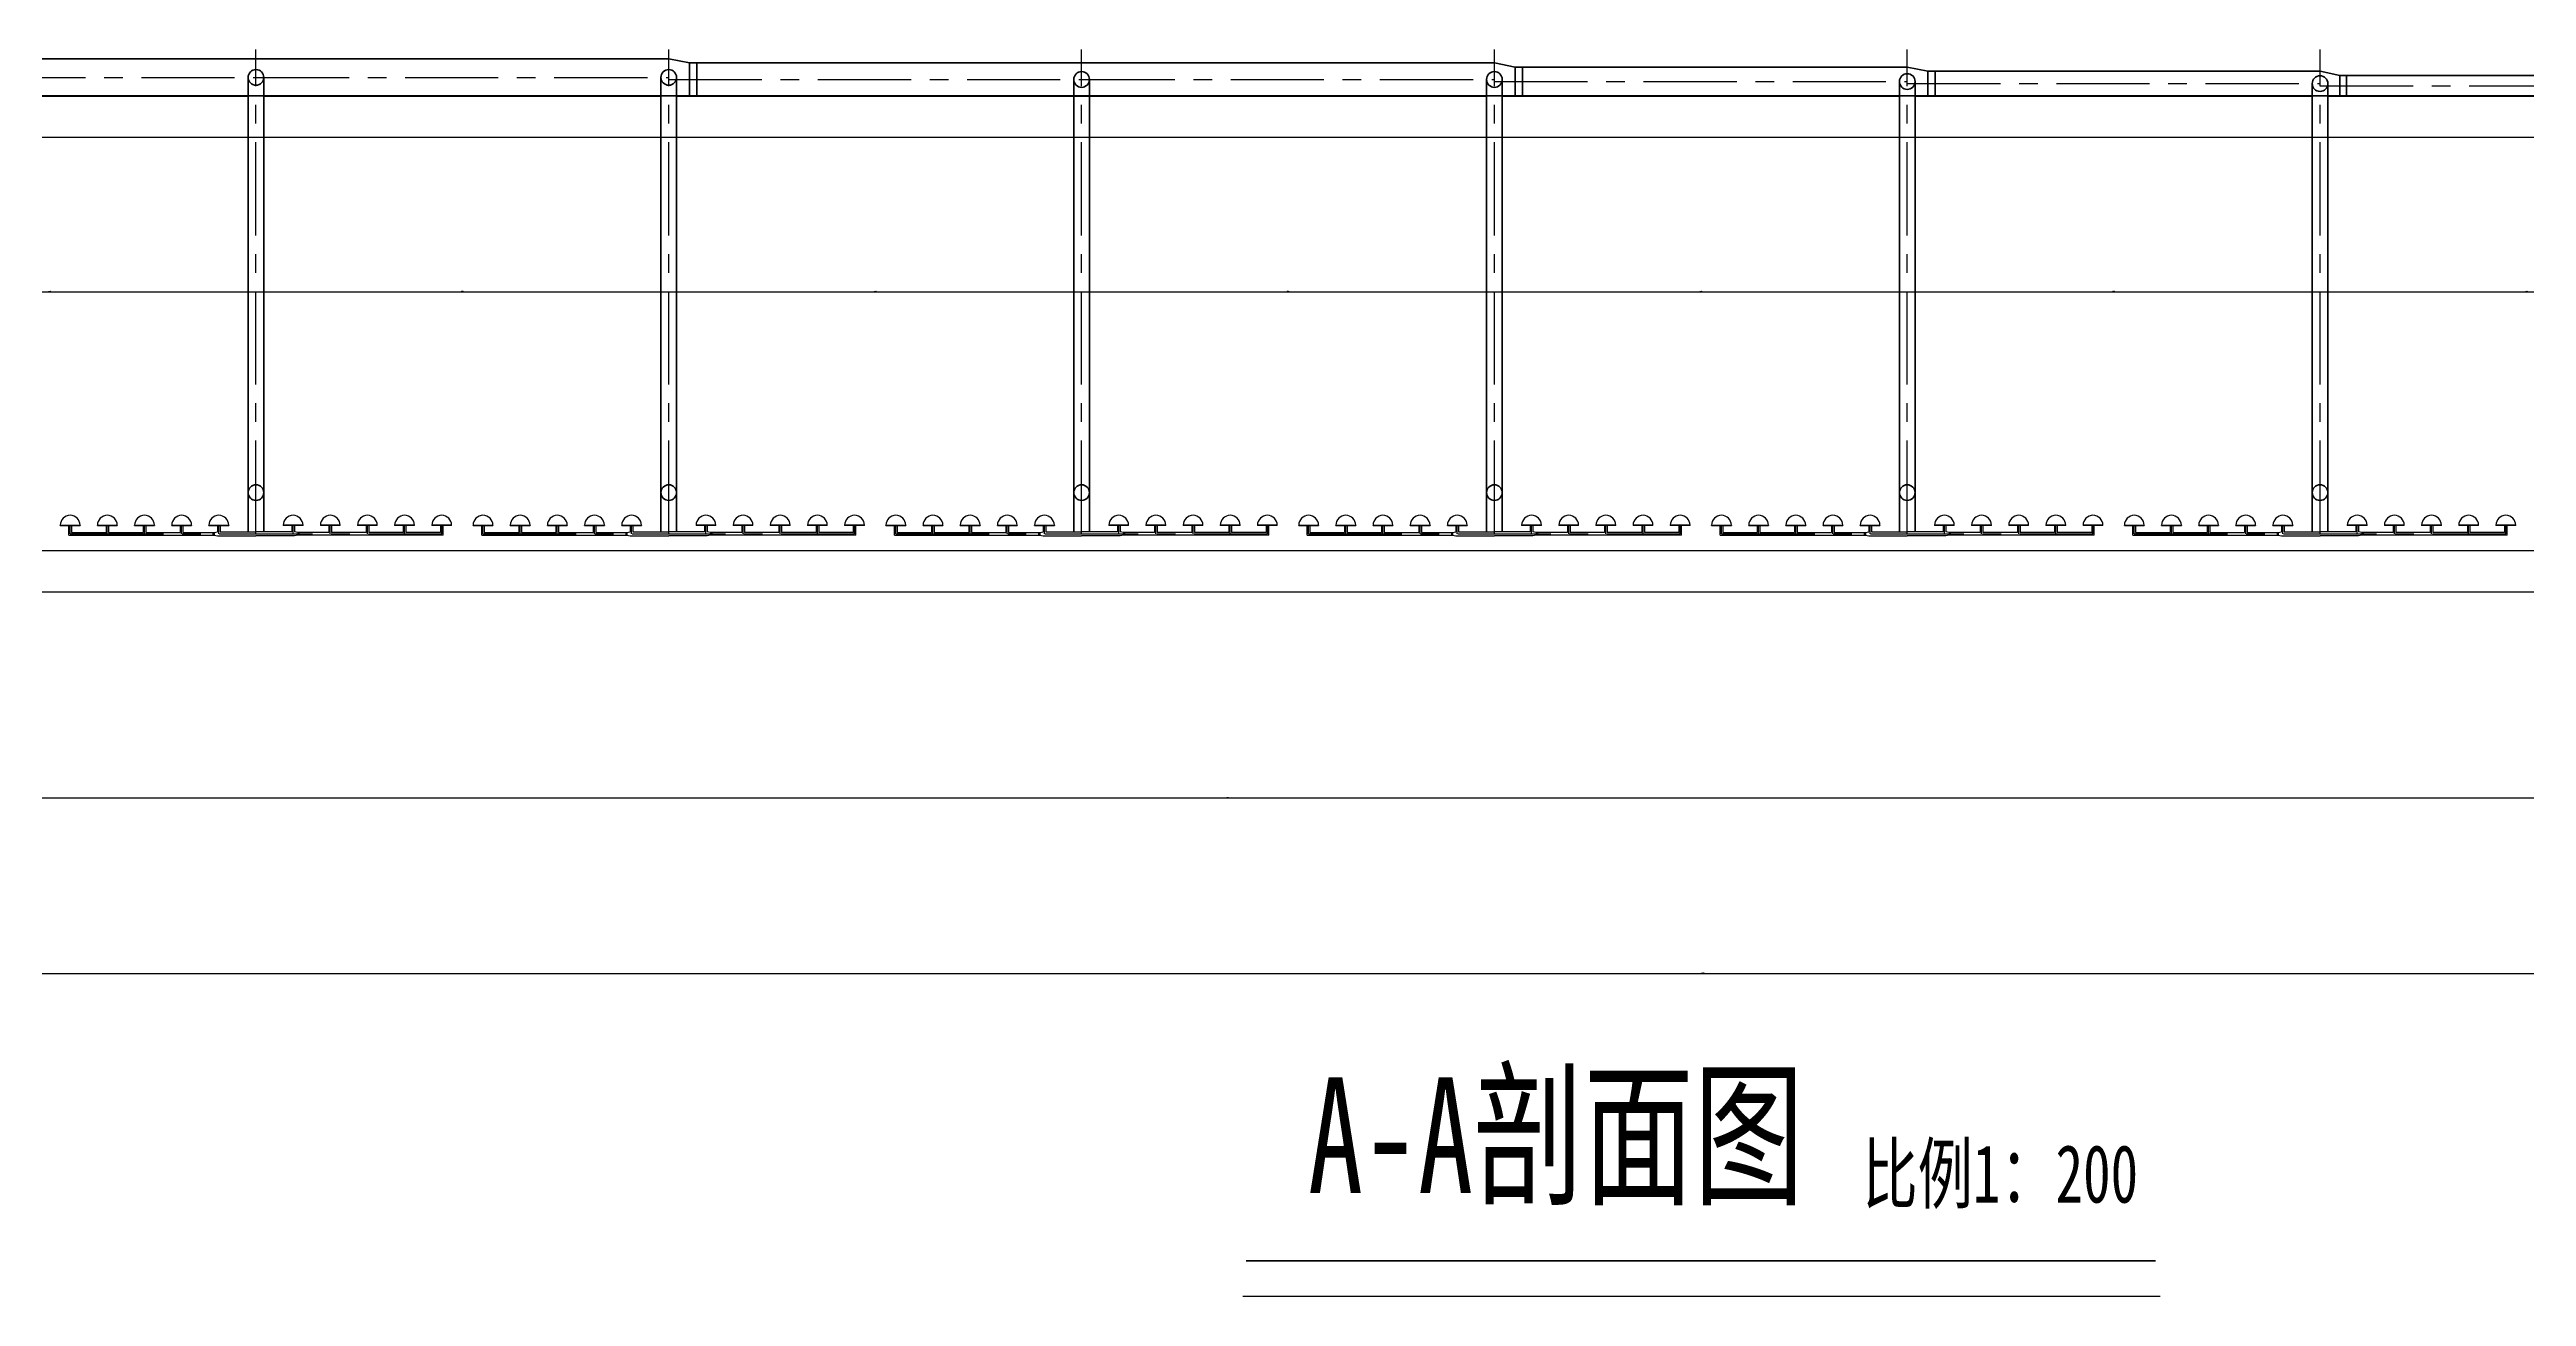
# Model space of a CAD drawing. Header units: millimetres. Extents: x -299291 to 688124, y -407813 to 623474.
# Drawn here: x 571628 to 588503, y -311876 to -303387 of the extents above; entities that cross this region are included whole.
import ezdxf

# ---------------------------------------------------------------- set-up
doc = ezdxf.new("R2010")
doc.units = ezdxf.units.MM
doc.linetypes.add('CENTER', pattern=[50.8, 31.75, -6.35, 6.35, -6.35])
doc.layers.add('空气管', color=2, linetype='Continuous', lineweight=53)
doc.layers.add('轴线', color=6, linetype='CENTER')
doc.styles.get("Standard").update_dxf_attribs({"font": 'txt', "bigfont": 'gbcbig.shx'})
doc.styles.add('长仿宋体', font='simfang.ttf', dxfattribs={"width": 0.7})
doc.dimstyles.new('ISO-25', dxfattribs={"dimtxt": 2.5, "dimasz": 2.5, "dimexe": 1.25, "dimexo": 0.625, "dimtad": 1, "dimtxsty": 'Standard', "dimcen": 2.5, "dimadec": 0, "dimazin": 0, "dimtfac": 1, "dimtmove": 0, "dimatfit": 3, "dimfxl": 1, "dimarcsym": 0})

# ---------------------------------------------------------------- blocks, each defined once
blk = doc.blocks.new('*D196')
at = {"color": 0, "lineweight": -2, "ltscale": 20, "transparency": 16777216}
for p, q in [((570221, -305035), (570221, -305034)), ((570224, -305035), (573031, -305035)), ((573034, -305035), (573034, -305034))]:
    blk.add_line(p, q, dxfattribs=at)
at = {"color": 0, "ltscale": 20, "transparency": 16777216}
for points in [[(570224, -305035), (570224, -305036), (570221, -305035)], [(573031, -305035), (573031, -305036), (573034, -305035)]]:
    blk.add_solid(points, dxfattribs=at)
at = {"layer": 'Defpoints', "color": 0, "ltscale": 20, "transparency": 16777216}
for p in [(570221, -305035), (573034, -305035), (573034, -305035)]:
    blk.add_point(p, dxfattribs=at)
at = {"color": 0, "ltscale": 20, "transparency": 16777216, "insert": (571628, -305033), "char_height": 2.5, "attachment_point": 5}
blk.add_mtext('2812,5', dxfattribs=at)
blk = doc.blocks.new('*D197')
at = {"color": 0, "lineweight": -2, "ltscale": 20, "transparency": 16777216}
for p, q in [((573034, -305035), (573034, -305034)), ((573036, -305035), (575844, -305035)), ((575846, -305035), (575846, -305034))]:
    blk.add_line(p, q, dxfattribs=at)
at = {"color": 0, "ltscale": 20, "transparency": 16777216}
for points in [[(573036, -305035), (573036, -305036), (573034, -305035)], [(575844, -305035), (575844, -305036), (575846, -305035)]]:
    blk.add_solid(points, dxfattribs=at)
at = {"layer": 'Defpoints', "color": 0, "ltscale": 20, "transparency": 16777216}
for p in [(573034, -305035), (575846, -305035), (575846, -305035)]:
    blk.add_point(p, dxfattribs=at)
at = {"color": 0, "ltscale": 20, "transparency": 16777216, "insert": (574440, -305033), "char_height": 2.5, "attachment_point": 5}
blk.add_mtext('2812,5', dxfattribs=at)
blk = doc.blocks.new('*D198')
at = {"color": 0, "lineweight": -2, "ltscale": 20, "transparency": 16777216}
for p, q in [((575846, -305035), (575846, -305034)), ((575849, -305035), (578656, -305035)), ((578659, -305035), (578659, -305034))]:
    blk.add_line(p, q, dxfattribs=at)
at = {"color": 0, "ltscale": 20, "transparency": 16777216}
for points in [[(575849, -305035), (575849, -305036), (575846, -305035)], [(578656, -305035), (578656, -305036), (578659, -305035)]]:
    blk.add_solid(points, dxfattribs=at)
at = {"layer": 'Defpoints', "color": 0, "ltscale": 20, "transparency": 16777216}
for p in [(575846, -305035), (578659, -305035), (578659, -305035)]:
    blk.add_point(p, dxfattribs=at)
at = {"color": 0, "ltscale": 20, "transparency": 16777216, "insert": (577253, -305033), "char_height": 2.5, "attachment_point": 5}
blk.add_mtext('2812,5', dxfattribs=at)
blk = doc.blocks.new('*D199')
at = {"color": 0, "lineweight": -2, "ltscale": 20, "transparency": 16777216}
for p, q in [((578659, -305035), (578659, -305034)), ((578661, -305035), (581469, -305035)), ((581471, -305035), (581471, -305034))]:
    blk.add_line(p, q, dxfattribs=at)
at = {"color": 0, "ltscale": 20, "transparency": 16777216}
for points in [[(578661, -305035), (578661, -305036), (578659, -305035)], [(581469, -305035), (581469, -305036), (581471, -305035)]]:
    blk.add_solid(points, dxfattribs=at)
at = {"layer": 'Defpoints', "color": 0, "ltscale": 20, "transparency": 16777216}
for p in [(578659, -305035), (581471, -305035), (581471, -305035)]:
    blk.add_point(p, dxfattribs=at)
at = {"color": 0, "ltscale": 20, "transparency": 16777216, "insert": (580065, -305033), "char_height": 2.5, "attachment_point": 5}
blk.add_mtext('2812,5', dxfattribs=at)
blk = doc.blocks.new('*D200')
at = {"color": 0, "lineweight": -2, "ltscale": 20, "transparency": 16777216}
for p, q in [((581471, -305035), (581471, -305034)), ((581474, -305035), (584281, -305035)), ((584284, -305035), (584284, -305034))]:
    blk.add_line(p, q, dxfattribs=at)
at = {"color": 0, "ltscale": 20, "transparency": 16777216}
for points in [[(581474, -305035), (581474, -305036), (581471, -305035)], [(584281, -305035), (584281, -305036), (584284, -305035)]]:
    blk.add_solid(points, dxfattribs=at)
at = {"layer": 'Defpoints', "color": 0, "ltscale": 20, "transparency": 16777216}
for p in [(581471, -305035), (584284, -305035), (584284, -305035)]:
    blk.add_point(p, dxfattribs=at)
at = {"color": 0, "ltscale": 20, "transparency": 16777216, "insert": (582878, -305033), "char_height": 2.5, "attachment_point": 5}
blk.add_mtext('2812,5', dxfattribs=at)
blk = doc.blocks.new('*D201')
at = {"color": 0, "lineweight": -2, "ltscale": 20, "transparency": 16777216}
for p, q in [((584284, -305035), (584284, -305034)), ((584286, -305035), (587094, -305035)), ((587096, -305035), (587096, -305034))]:
    blk.add_line(p, q, dxfattribs=at)
at = {"color": 0, "ltscale": 20, "transparency": 16777216}
for points in [[(584286, -305035), (584286, -305036), (584284, -305035)], [(587094, -305035), (587094, -305036), (587096, -305035)]]:
    blk.add_solid(points, dxfattribs=at)
at = {"layer": 'Defpoints', "color": 0, "ltscale": 20, "transparency": 16777216}
for p in [(584284, -305035), (587096, -305035), (587096, -305035)]:
    blk.add_point(p, dxfattribs=at)
at = {"color": 0, "ltscale": 20, "transparency": 16777216, "insert": (585690, -305033), "char_height": 2.5, "attachment_point": 5}
blk.add_mtext('2812,5', dxfattribs=at)
blk = doc.blocks.new('*D202')
at = {"color": 0, "lineweight": -2, "ltscale": 20, "transparency": 16777216}
for p, q in [((587096, -305035), (587096, -305034)), ((587099, -305035), (589906, -305035)), ((589909, -305035), (589909, -305034))]:
    blk.add_line(p, q, dxfattribs=at)
at = {"color": 0, "ltscale": 20, "transparency": 16777216}
for points in [[(587099, -305035), (587099, -305036), (587096, -305035)], [(589906, -305035), (589906, -305036), (589909, -305035)]]:
    blk.add_solid(points, dxfattribs=at)
at = {"layer": 'Defpoints', "color": 0, "ltscale": 20, "transparency": 16777216}
for p in [(587096, -305035), (589909, -305035), (589909, -305035)]:
    blk.add_point(p, dxfattribs=at)
at = {"color": 0, "ltscale": 20, "transparency": 16777216, "insert": (588503, -305033), "char_height": 2.5, "attachment_point": 5}
blk.add_mtext('2812,5', dxfattribs=at)
blk = doc.blocks.new('*D189')
at = {"color": 0, "lineweight": -2, "ltscale": 20, "transparency": 16777216}
for p, q in [((551954, -307079), (551954, -308483)), ((607360, -307079), (607360, -308483)), ((551957, -308482), (607358, -308482))]:
    blk.add_line(p, q, dxfattribs=at)
at = {"color": 0, "ltscale": 20, "transparency": 16777216}
for points in [[(551957, -308482), (551957, -308483), (551954, -308482)], [(607358, -308482), (607358, -308483), (607360, -308482)]]:
    blk.add_solid(points, dxfattribs=at)
at = {"layer": 'Defpoints', "color": 0, "ltscale": 20, "transparency": 16777216}
for p in [(551954, -307078), (607360, -307078), (607360, -308482)]:
    blk.add_point(p, dxfattribs=at)
at = {"color": 0, "ltscale": 20, "transparency": 16777216, "insert": (579657, -308480), "char_height": 2.5, "attachment_point": 5}
blk.add_mtext('55406,25', dxfattribs=at)
blk = doc.blocks.new('*D222')
at = {"color": 0, "lineweight": -2, "ltscale": 20, "transparency": 16777216}
for p, q in [((551940, -306797), (551940, -309678)), ((613843, -306797), (613843, -309678)), ((551943, -309677), (613841, -309677))]:
    blk.add_line(p, q, dxfattribs=at)
at = {"color": 0, "ltscale": 20, "transparency": 16777216}
for points in [[(551943, -309677), (551943, -309678), (551940, -309677)], [(613841, -309677), (613841, -309678), (613843, -309677)]]:
    blk.add_solid(points, dxfattribs=at)
at = {"layer": 'Defpoints', "color": 0, "ltscale": 20, "transparency": 16777216}
for p in [(551940, -306797), (613843, -306797), (613843, -309677)]:
    blk.add_point(p, dxfattribs=at)
at = {"color": 0, "ltscale": 20, "transparency": 16777216, "insert": (582892, -309675), "char_height": 2.5, "attachment_point": 5}
blk.add_mtext('61903,13', dxfattribs=at)

msp = doc.modelspace()

# ---------------------------------------------------------------- linework, layer by layer
at = {"color": 0, "ltscale": 20}
for p, q in [((570274.723, -303702.891), (572980.348, -303702.891)), ((573087.223, -303702.891), (575792.848, -303702.891)), ((575899.723, -303702.891), (581417.848, -303702.891)), ((581524.723, -303702.891), (584230.348, -303702.891)), ((584337.223, -303702.891), (587042.848, -303702.891)), ((587149.723, -303702.891), (589855.348, -303702.891))]:
    msp.add_line(p, q, dxfattribs=at)
at = {"color": 4, "ltscale": 10}
msp.add_line((551940.035, -303984.141), (596940.035, -303984.141), dxfattribs=at)
at = {"ltscale": 10}
for p, q in [((551940.035, -306796.641), (596940.035, -306796.641)), ((550815.035, -307077.891), (598908.785, -307077.891)), ((586008.078, -311875.643), (579757.16, -311875.643))]:
    msp.add_line(p, q, dxfattribs=at)
at = {"lineweight": 53}
msp.add_line((585974.617, -311632.527), (579780.454, -311632.527), dxfattribs=at)
at = {"layer": '空气管', "ltscale": 20}
for p, q in [((570361.91, -303449.766), (575846.285, -303449.766)), ((572980.348, -303576.328), (572980.348, -306402.891)), ((573087.223, -306402.891), (573087.223, -303576.328)), ((575792.848, -303576.328), (575792.848, -306402.891)), ((575846.285, -303449.766), (575986.91, -303477.891)), ((575899.723, -306402.891), (575899.723, -303576.328)), ((575986.91, -303477.891), (581471.285, -303477.891)), ((575986.91, -303701.331), (575986.91, -303477.891)), ((576037.535, -303701.331), (576037.535, -303477.891)), ((581471.285, -303477.891), (581611.91, -303506.016)), ((581611.91, -303506.016), (584283.785, -303506.016)), ((581611.91, -303701.331), (581611.91, -303506.016)), ((581662.535, -303701.331), (581662.535, -303506.016)), ((584283.785, -303506.016), (584424.41, -303534.141)), ((584424.41, -303534.141), (587096.285, -303534.141)), ((584424.41, -303701.331), (584424.41, -303534.141)), ((584475.035, -303701.331), (584475.035, -303534.141)), ((587096.285, -303534.141), (587231.285, -303562.266)), ((587231.285, -303562.266), (589908.785, -303562.266)), ((587231.285, -303701.331), (587231.285, -303562.266)), ((587276.285, -303701.331), (587276.285, -303562.266)), ((570221.285, -303701.331), (575846.285, -303701.331)), ((575846.285, -303701.331), (581471.285, -303701.331)), ((578605.348, -303590.391), (578605.348, -306402.891)), ((578712.223, -306402.891), (578712.223, -303590.391)), ((581417.848, -303590.391), (581417.848, -306402.891)), ((581471.285, -303701.331), (584283.785, -303701.331)), ((581524.723, -306402.891), (581524.723, -303590.391)), ((584230.348, -303604.453), (584230.348, -306402.891)), ((584283.785, -303701.331), (587096.285, -303701.331)), ((584337.223, -306402.891), (584337.223, -303604.453)), ((587042.848, -303618.516), (587042.848, -306402.891)), ((587096.285, -303701.331), (589908.785, -303701.331)), ((587149.723, -306402.891), (587149.723, -303618.516)), ((572980.348, -306402.891), (572980.348, -306670.078)), ((573087.223, -306402.891), (573087.223, -306670.078)), ((575792.848, -306402.891), (575792.848, -306670.078)), ((575899.723, -306402.891), (575899.723, -306670.078)), ((578605.348, -306402.891), (578605.348, -306670.078)), ((578712.223, -306402.891), (578712.223, -306670.078)), ((581417.848, -306402.891), (581417.848, -306670.078)), ((581524.723, -306402.891), (581524.723, -306670.078)), ((584230.348, -306402.891), (584230.348, -306670.078)), ((584337.223, -306402.891), (584337.223, -306670.078)), ((587042.848, -306402.891), (587042.848, -306670.078)), ((587149.723, -306402.891), (587149.723, -306670.078))]:
    msp.add_line(p, q, dxfattribs=at)
at = {"layer": '空气管', "lineweight": -2, "ltscale": 20}
for p, q in [((571700.66, -306627.891), (571700.66, -306625.078)), ((571700.66, -306625.078), (571835.66, -306625.078)), ((571700.66, -306627.891), (571835.66, -306627.891)), ((571759.16, -306693.141), (571759.16, -306627.891)), ((571759.16, -306693.141), (572749.16, -306693.141)), ((571777.16, -306627.891), (571777.16, -306675.141)), ((571777.16, -306675.141), (572012.285, -306675.141)), ((571835.66, -306625.078), (571835.66, -306627.891)), ((571953.785, -306627.891), (571953.785, -306625.078)), ((571953.785, -306625.078), (572088.785, -306625.078)), ((571953.785, -306627.891), (572088.785, -306627.891)), ((572012.285, -306627.891), (572012.285, -306675.141)), ((572030.285, -306627.891), (572030.285, -306675.141)), ((572030.285, -306675.141), (572265.41, -306675.141)), ((572088.785, -306625.078), (572088.785, -306627.891)), ((572206.91, -306627.891), (572206.91, -306625.078)), ((572206.91, -306625.078), (572341.91, -306625.078)), ((572206.91, -306627.891), (572341.91, -306627.891)), ((572265.41, -306627.891), (572265.41, -306675.141)), ((572283.41, -306627.891), (572283.41, -306675.141)), ((572283.41, -306675.141), (572518.535, -306675.141)), ((572341.91, -306625.078), (572341.91, -306627.891)), ((572460.035, -306627.891), (572460.035, -306625.078)), ((572460.035, -306625.078), (572595.035, -306625.078)), ((572460.035, -306627.891), (572595.035, -306627.891)), ((572518.535, -306627.891), (572518.535, -306675.141)), ((572536.535, -306627.891), (572536.535, -306675.141)), ((572536.535, -306675.141), (572749.16, -306675.141)), ((572595.035, -306625.078), (572595.035, -306627.891)), ((572713.16, -306627.891), (572713.16, -306625.078)), ((572713.16, -306625.078), (572848.16, -306625.078)), ((572713.16, -306627.891), (572848.16, -306627.891)), ((572740.723, -306675.141), (572740.723, -306693.141)), ((572749.16, -306675.141), (572771.66, -306670.078)), ((572749.16, -306675.141), (572749.16, -306693.141)), ((572749.16, -306693.141), (572771.66, -306698.203)), ((572771.66, -306627.891), (572771.66, -306670.078)), ((572771.66, -306698.203), (573033.785, -306698.203)), ((572789.66, -306627.891), (572789.66, -306670.078)), ((572789.66, -306670.078), (573033.785, -306670.078)), ((572848.16, -306625.078), (572848.16, -306627.891)), ((573277.91, -306670.078), (573033.785, -306670.078)), ((573295.91, -306698.203), (573033.785, -306698.203)), ((573354.41, -306625.078), (573219.41, -306625.078)), ((573219.41, -306625.078), (573219.41, -306627.891)), ((573354.41, -306627.891), (573219.41, -306627.891)), ((573277.91, -306627.891), (573277.91, -306670.078)), ((573295.91, -306627.891), (573295.91, -306670.078)), ((573318.41, -306675.141), (573295.91, -306670.078)), ((573318.41, -306693.141), (573295.91, -306698.203)), ((573531.035, -306675.141), (573318.41, -306675.141)), ((573318.41, -306675.141), (573318.41, -306693.141)), ((574308.41, -306693.141), (573318.41, -306693.141)), ((573326.848, -306675.141), (573326.848, -306693.141)), ((573354.41, -306627.891), (573354.41, -306625.078)), ((573607.535, -306625.078), (573472.535, -306625.078)), ((573472.535, -306625.078), (573472.535, -306627.891)), ((573607.535, -306627.891), (573472.535, -306627.891)), ((573531.035, -306627.891), (573531.035, -306675.141)), ((573549.035, -306627.891), (573549.035, -306675.141)), ((573784.16, -306675.141), (573549.035, -306675.141)), ((573607.535, -306627.891), (573607.535, -306625.078)), ((573860.66, -306625.078), (573725.66, -306625.078)), ((573725.66, -306625.078), (573725.66, -306627.891)), ((573860.66, -306627.891), (573725.66, -306627.891)), ((573784.16, -306627.891), (573784.16, -306675.141)), ((573802.16, -306627.891), (573802.16, -306675.141)), ((574037.285, -306675.141), (573802.16, -306675.141)), ((573860.66, -306627.891), (573860.66, -306625.078)), ((574113.785, -306625.078), (573978.785, -306625.078)), ((573978.785, -306625.078), (573978.785, -306627.891)), ((574113.785, -306627.891), (573978.785, -306627.891)), ((574037.285, -306627.891), (574037.285, -306675.141)), ((574055.285, -306627.891), (574055.285, -306675.141)), ((574290.41, -306675.141), (574055.285, -306675.141)), ((574113.785, -306627.891), (574113.785, -306625.078)), ((574366.91, -306625.078), (574231.91, -306625.078)), ((574231.91, -306625.078), (574231.91, -306627.891)), ((574366.91, -306627.891), (574231.91, -306627.891)), ((574290.41, -306627.891), (574290.41, -306675.141)), ((574308.41, -306693.141), (574308.41, -306627.891)), ((574366.91, -306627.891), (574366.91, -306625.078)), ((574513.16, -306627.891), (574513.16, -306625.078)), ((574513.16, -306625.078), (574648.16, -306625.078)), ((574513.16, -306627.891), (574648.16, -306627.891)), ((574571.66, -306693.141), (574571.66, -306627.891)), ((574571.66, -306693.141), (575561.66, -306693.141)), ((574589.66, -306627.891), (574589.66, -306675.141)), ((574589.66, -306675.141), (574824.785, -306675.141)), ((574648.16, -306625.078), (574648.16, -306627.891)), ((574766.285, -306627.891), (574766.285, -306625.078)), ((574766.285, -306625.078), (574901.285, -306625.078)), ((574766.285, -306627.891), (574901.285, -306627.891)), ((574824.785, -306627.891), (574824.785, -306675.141)), ((574842.785, -306627.891), (574842.785, -306675.141)), ((574842.785, -306675.141), (575077.91, -306675.141)), ((574901.285, -306625.078), (574901.285, -306627.891)), ((575019.41, -306627.891), (575019.41, -306625.078)), ((575019.41, -306625.078), (575154.41, -306625.078)), ((575019.41, -306627.891), (575154.41, -306627.891)), ((575077.91, -306627.891), (575077.91, -306675.141)), ((575095.91, -306627.891), (575095.91, -306675.141)), ((575095.91, -306675.141), (575331.035, -306675.141)), ((575154.41, -306625.078), (575154.41, -306627.891)), ((575272.535, -306627.891), (575272.535, -306625.078)), ((575272.535, -306625.078), (575407.535, -306625.078)), ((575272.535, -306627.891), (575407.535, -306627.891)), ((575331.035, -306627.891), (575331.035, -306675.141)), ((575349.035, -306627.891), (575349.035, -306675.141)), ((575349.035, -306675.141), (575561.66, -306675.141)), ((575407.535, -306625.078), (575407.535, -306627.891)), ((575525.66, -306627.891), (575525.66, -306625.078)), ((575525.66, -306625.078), (575660.66, -306625.078)), ((575525.66, -306627.891), (575660.66, -306627.891)), ((575553.223, -306675.141), (575553.223, -306693.141)), ((575561.66, -306675.141), (575584.16, -306670.078)), ((575561.66, -306675.141), (575561.66, -306693.141)), ((575561.66, -306693.141), (575584.16, -306698.203)), ((575584.16, -306627.891), (575584.16, -306670.078)), ((575584.16, -306698.203), (575846.285, -306698.203)), ((575602.16, -306627.891), (575602.16, -306670.078)), ((575602.16, -306670.078), (575846.285, -306670.078)), ((575660.66, -306625.078), (575660.66, -306627.891)), ((576090.41, -306670.078), (575846.285, -306670.078)), ((576108.41, -306698.203), (575846.285, -306698.203)), ((576166.91, -306625.078), (576031.91, -306625.078)), ((576031.91, -306625.078), (576031.91, -306627.891)), ((576166.91, -306627.891), (576031.91, -306627.891)), ((576090.41, -306627.891), (576090.41, -306670.078)), ((576108.41, -306627.891), (576108.41, -306670.078)), ((576130.91, -306675.141), (576108.41, -306670.078)), ((576130.91, -306693.141), (576108.41, -306698.203)), ((576343.535, -306675.141), (576130.91, -306675.141)), ((576130.91, -306675.141), (576130.91, -306693.141)), ((577120.91, -306693.141), (576130.91, -306693.141)), ((576139.348, -306675.141), (576139.348, -306693.141)), ((576166.91, -306627.891), (576166.91, -306625.078)), ((576420.035, -306625.078), (576285.035, -306625.078)), ((576285.035, -306625.078), (576285.035, -306627.891)), ((576420.035, -306627.891), (576285.035, -306627.891)), ((576343.535, -306627.891), (576343.535, -306675.141)), ((576361.535, -306627.891), (576361.535, -306675.141)), ((576596.66, -306675.141), (576361.535, -306675.141)), ((576420.035, -306627.891), (576420.035, -306625.078)), ((576673.16, -306625.078), (576538.16, -306625.078)), ((576538.16, -306625.078), (576538.16, -306627.891)), ((576673.16, -306627.891), (576538.16, -306627.891)), ((576596.66, -306627.891), (576596.66, -306675.141)), ((576614.66, -306627.891), (576614.66, -306675.141)), ((576849.785, -306675.141), (576614.66, -306675.141)), ((576673.16, -306627.891), (576673.16, -306625.078)), ((576926.285, -306625.078), (576791.285, -306625.078)), ((576791.285, -306625.078), (576791.285, -306627.891)), ((576926.285, -306627.891), (576791.285, -306627.891)), ((576849.785, -306627.891), (576849.785, -306675.141)), ((576867.785, -306627.891), (576867.785, -306675.141)), ((577102.91, -306675.141), (576867.785, -306675.141)), ((576926.285, -306627.891), (576926.285, -306625.078)), ((577179.41, -306625.078), (577044.41, -306625.078)), ((577044.41, -306625.078), (577044.41, -306627.891)), ((577179.41, -306627.891), (577044.41, -306627.891)), ((577102.91, -306627.891), (577102.91, -306675.141)), ((577120.91, -306693.141), (577120.91, -306627.891)), ((577179.41, -306627.891), (577179.41, -306625.078)), ((577325.66, -306627.891), (577325.66, -306625.078)), ((577325.66, -306625.078), (577460.66, -306625.078)), ((577325.66, -306627.891), (577460.66, -306627.891)), ((577384.16, -306693.141), (577384.16, -306627.891)), ((577384.16, -306693.141), (578374.16, -306693.141)), ((577402.16, -306627.891), (577402.16, -306675.141)), ((577402.16, -306675.141), (577637.285, -306675.141)), ((577460.66, -306625.078), (577460.66, -306627.891)), ((577578.785, -306627.891), (577578.785, -306625.078)), ((577578.785, -306625.078), (577713.785, -306625.078)), ((577578.785, -306627.891), (577713.785, -306627.891)), ((577637.285, -306627.891), (577637.285, -306675.141)), ((577655.285, -306627.891), (577655.285, -306675.141)), ((577655.285, -306675.141), (577890.41, -306675.141)), ((577713.785, -306625.078), (577713.785, -306627.891)), ((577831.91, -306627.891), (577831.91, -306625.078)), ((577831.91, -306625.078), (577966.91, -306625.078)), ((577831.91, -306627.891), (577966.91, -306627.891)), ((577890.41, -306627.891), (577890.41, -306675.141)), ((577908.41, -306627.891), (577908.41, -306675.141)), ((577908.41, -306675.141), (578143.535, -306675.141)), ((577966.91, -306625.078), (577966.91, -306627.891)), ((578085.035, -306627.891), (578085.035, -306625.078)), ((578085.035, -306625.078), (578220.035, -306625.078)), ((578085.035, -306627.891), (578220.035, -306627.891)), ((578143.535, -306627.891), (578143.535, -306675.141)), ((578161.535, -306627.891), (578161.535, -306675.141)), ((578161.535, -306675.141), (578374.16, -306675.141)), ((578220.035, -306625.078), (578220.035, -306627.891)), ((578338.16, -306627.891), (578338.16, -306625.078)), ((578338.16, -306625.078), (578473.16, -306625.078)), ((578338.16, -306627.891), (578473.16, -306627.891)), ((578365.723, -306675.141), (578365.723, -306693.141)), ((578374.16, -306675.141), (578396.66, -306670.078)), ((578374.16, -306675.141), (578374.16, -306693.141)), ((578374.16, -306693.141), (578396.66, -306698.203)), ((578396.66, -306627.891), (578396.66, -306670.078)), ((578396.66, -306698.203), (578658.785, -306698.203)), ((578414.66, -306627.891), (578414.66, -306670.078)), ((578414.66, -306670.078), (578658.785, -306670.078)), ((578473.16, -306625.078), (578473.16, -306627.891)), ((578902.91, -306670.078), (578658.785, -306670.078)), ((578920.91, -306698.203), (578658.785, -306698.203)), ((578979.41, -306625.078), (578844.41, -306625.078)), ((578844.41, -306625.078), (578844.41, -306627.891)), ((578979.41, -306627.891), (578844.41, -306627.891)), ((578902.91, -306627.891), (578902.91, -306670.078)), ((578920.91, -306627.891), (578920.91, -306670.078)), ((578943.41, -306675.141), (578920.91, -306670.078)), ((578943.41, -306693.141), (578920.91, -306698.203)), ((579156.035, -306675.141), (578943.41, -306675.141)), ((578943.41, -306675.141), (578943.41, -306693.141)), ((579933.41, -306693.141), (578943.41, -306693.141)), ((578951.848, -306675.141), (578951.848, -306693.141)), ((578979.41, -306627.891), (578979.41, -306625.078)), ((579232.535, -306625.078), (579097.535, -306625.078)), ((579097.535, -306625.078), (579097.535, -306627.891)), ((579232.535, -306627.891), (579097.535, -306627.891)), ((579156.035, -306627.891), (579156.035, -306675.141)), ((579174.035, -306627.891), (579174.035, -306675.141)), ((579409.16, -306675.141), (579174.035, -306675.141)), ((579232.535, -306627.891), (579232.535, -306625.078)), ((579485.66, -306625.078), (579350.66, -306625.078)), ((579350.66, -306625.078), (579350.66, -306627.891)), ((579485.66, -306627.891), (579350.66, -306627.891)), ((579409.16, -306627.891), (579409.16, -306675.141)), ((579427.16, -306627.891), (579427.16, -306675.141)), ((579662.285, -306675.141), (579427.16, -306675.141)), ((579485.66, -306627.891), (579485.66, -306625.078)), ((579738.785, -306625.078), (579603.785, -306625.078)), ((579603.785, -306625.078), (579603.785, -306627.891)), ((579738.785, -306627.891), (579603.785, -306627.891)), ((579662.285, -306627.891), (579662.285, -306675.141)), ((579680.285, -306627.891), (579680.285, -306675.141)), ((579915.41, -306675.141), (579680.285, -306675.141)), ((579738.785, -306627.891), (579738.785, -306625.078)), ((579991.91, -306625.078), (579856.91, -306625.078)), ((579856.91, -306625.078), (579856.91, -306627.891)), ((579991.91, -306627.891), (579856.91, -306627.891)), ((579915.41, -306627.891), (579915.41, -306675.141)), ((579933.41, -306693.141), (579933.41, -306627.891)), ((579991.91, -306627.891), (579991.91, -306625.078)), ((580138.16, -306627.891), (580138.16, -306625.078)), ((580138.16, -306625.078), (580273.16, -306625.078)), ((580138.16, -306627.891), (580273.16, -306627.891)), ((580196.66, -306693.141), (580196.66, -306627.891)), ((580196.66, -306693.141), (581186.66, -306693.141)), ((580214.66, -306627.891), (580214.66, -306675.141)), ((580214.66, -306675.141), (580449.785, -306675.141)), ((580273.16, -306625.078), (580273.16, -306627.891)), ((580391.285, -306627.891), (580391.285, -306625.078)), ((580391.285, -306625.078), (580526.285, -306625.078)), ((580391.285, -306627.891), (580526.285, -306627.891)), ((580449.785, -306627.891), (580449.785, -306675.141)), ((580467.785, -306627.891), (580467.785, -306675.141)), ((580467.785, -306675.141), (580702.91, -306675.141)), ((580526.285, -306625.078), (580526.285, -306627.891)), ((580644.41, -306627.891), (580644.41, -306625.078)), ((580644.41, -306625.078), (580779.41, -306625.078)), ((580644.41, -306627.891), (580779.41, -306627.891)), ((580702.91, -306627.891), (580702.91, -306675.141)), ((580720.91, -306627.891), (580720.91, -306675.141)), ((580720.91, -306675.141), (580956.035, -306675.141)), ((580779.41, -306625.078), (580779.41, -306627.891)), ((580897.535, -306627.891), (580897.535, -306625.078)), ((580897.535, -306625.078), (581032.535, -306625.078)), ((580897.535, -306627.891), (581032.535, -306627.891)), ((580956.035, -306627.891), (580956.035, -306675.141)), ((580974.035, -306627.891), (580974.035, -306675.141)), ((580974.035, -306675.141), (581186.66, -306675.141)), ((581032.535, -306625.078), (581032.535, -306627.891)), ((581150.66, -306627.891), (581150.66, -306625.078)), ((581150.66, -306625.078), (581285.66, -306625.078)), ((581150.66, -306627.891), (581285.66, -306627.891)), ((581178.223, -306675.141), (581178.223, -306693.141)), ((581186.66, -306675.141), (581209.16, -306670.078)), ((581186.66, -306675.141), (581186.66, -306693.141)), ((581186.66, -306693.141), (581209.16, -306698.203)), ((581209.16, -306627.891), (581209.16, -306670.078)), ((581209.16, -306698.203), (581471.285, -306698.203)), ((581227.16, -306627.891), (581227.16, -306670.078)), ((581227.16, -306670.078), (581471.285, -306670.078)), ((581285.66, -306625.078), (581285.66, -306627.891)), ((581715.41, -306670.078), (581471.285, -306670.078)), ((581733.41, -306698.203), (581471.285, -306698.203)), ((581791.91, -306625.078), (581656.91, -306625.078)), ((581656.91, -306625.078), (581656.91, -306627.891)), ((581791.91, -306627.891), (581656.91, -306627.891)), ((581715.41, -306627.891), (581715.41, -306670.078)), ((581733.41, -306627.891), (581733.41, -306670.078)), ((581755.91, -306675.141), (581733.41, -306670.078)), ((581755.91, -306693.141), (581733.41, -306698.203)), ((581968.535, -306675.141), (581755.91, -306675.141)), ((581755.91, -306675.141), (581755.91, -306693.141)), ((582745.91, -306693.141), (581755.91, -306693.141)), ((581764.348, -306675.141), (581764.348, -306693.141)), ((581791.91, -306627.891), (581791.91, -306625.078)), ((582045.035, -306625.078), (581910.035, -306625.078)), ((581910.035, -306625.078), (581910.035, -306627.891)), ((582045.035, -306627.891), (581910.035, -306627.891)), ((581968.535, -306627.891), (581968.535, -306675.141)), ((581986.535, -306627.891), (581986.535, -306675.141)), ((582221.66, -306675.141), (581986.535, -306675.141)), ((582045.035, -306627.891), (582045.035, -306625.078)), ((582298.16, -306625.078), (582163.16, -306625.078)), ((582163.16, -306625.078), (582163.16, -306627.891)), ((582298.16, -306627.891), (582163.16, -306627.891)), ((582221.66, -306627.891), (582221.66, -306675.141)), ((582239.66, -306627.891), (582239.66, -306675.141)), ((582474.785, -306675.141), (582239.66, -306675.141)), ((582298.16, -306627.891), (582298.16, -306625.078)), ((582551.285, -306625.078), (582416.285, -306625.078)), ((582416.285, -306625.078), (582416.285, -306627.891)), ((582551.285, -306627.891), (582416.285, -306627.891)), ((582474.785, -306627.891), (582474.785, -306675.141)), ((582492.785, -306627.891), (582492.785, -306675.141)), ((582727.91, -306675.141), (582492.785, -306675.141)), ((582551.285, -306627.891), (582551.285, -306625.078)), ((582804.41, -306625.078), (582669.41, -306625.078)), ((582669.41, -306625.078), (582669.41, -306627.891)), ((582804.41, -306627.891), (582669.41, -306627.891)), ((582727.91, -306627.891), (582727.91, -306675.141)), ((582745.91, -306693.141), (582745.91, -306627.891)), ((582804.41, -306627.891), (582804.41, -306625.078)), ((582950.66, -306627.891), (582950.66, -306625.078)), ((582950.66, -306625.078), (583085.66, -306625.078)), ((582950.66, -306627.891), (583085.66, -306627.891)), ((583009.16, -306693.141), (583009.16, -306627.891)), ((583009.16, -306693.141), (583999.16, -306693.141)), ((583027.16, -306627.891), (583027.16, -306675.141)), ((583027.16, -306675.141), (583262.285, -306675.141)), ((583085.66, -306625.078), (583085.66, -306627.891)), ((583203.785, -306627.891), (583203.785, -306625.078)), ((583203.785, -306625.078), (583338.785, -306625.078)), ((583203.785, -306627.891), (583338.785, -306627.891)), ((583262.285, -306627.891), (583262.285, -306675.141)), ((583280.285, -306627.891), (583280.285, -306675.141)), ((583280.285, -306675.141), (583515.41, -306675.141)), ((583338.785, -306625.078), (583338.785, -306627.891)), ((583456.91, -306627.891), (583456.91, -306625.078)), ((583456.91, -306625.078), (583591.91, -306625.078)), ((583456.91, -306627.891), (583591.91, -306627.891)), ((583515.41, -306627.891), (583515.41, -306675.141)), ((583533.41, -306627.891), (583533.41, -306675.141)), ((583533.41, -306675.141), (583768.535, -306675.141)), ((583591.91, -306625.078), (583591.91, -306627.891)), ((583710.035, -306627.891), (583710.035, -306625.078)), ((583710.035, -306625.078), (583845.035, -306625.078)), ((583710.035, -306627.891), (583845.035, -306627.891)), ((583768.535, -306627.891), (583768.535, -306675.141)), ((583786.535, -306627.891), (583786.535, -306675.141)), ((583786.535, -306675.141), (583999.16, -306675.141)), ((583845.035, -306625.078), (583845.035, -306627.891)), ((583963.16, -306627.891), (583963.16, -306625.078)), ((583963.16, -306625.078), (584098.16, -306625.078)), ((583963.16, -306627.891), (584098.16, -306627.891)), ((583990.723, -306675.141), (583990.723, -306693.141)), ((583999.16, -306675.141), (584021.66, -306670.078)), ((583999.16, -306675.141), (583999.16, -306693.141)), ((583999.16, -306693.141), (584021.66, -306698.203)), ((584021.66, -306627.891), (584021.66, -306670.078)), ((584021.66, -306698.203), (584283.785, -306698.203)), ((584039.66, -306627.891), (584039.66, -306670.078)), ((584039.66, -306670.078), (584283.785, -306670.078)), ((584098.16, -306625.078), (584098.16, -306627.891)), ((584527.91, -306670.078), (584283.785, -306670.078)), ((584545.91, -306698.203), (584283.785, -306698.203)), ((584604.41, -306625.078), (584469.41, -306625.078)), ((584469.41, -306625.078), (584469.41, -306627.891)), ((584604.41, -306627.891), (584469.41, -306627.891)), ((584527.91, -306627.891), (584527.91, -306670.078)), ((584545.91, -306627.891), (584545.91, -306670.078)), ((584568.41, -306675.141), (584545.91, -306670.078)), ((584568.41, -306693.141), (584545.91, -306698.203)), ((584781.035, -306675.141), (584568.41, -306675.141)), ((584568.41, -306675.141), (584568.41, -306693.141)), ((585558.41, -306693.141), (584568.41, -306693.141)), ((584576.848, -306675.141), (584576.848, -306693.141)), ((584604.41, -306627.891), (584604.41, -306625.078)), ((584857.535, -306625.078), (584722.535, -306625.078)), ((584722.535, -306625.078), (584722.535, -306627.891)), ((584857.535, -306627.891), (584722.535, -306627.891)), ((584781.035, -306627.891), (584781.035, -306675.141)), ((584799.035, -306627.891), (584799.035, -306675.141)), ((585034.16, -306675.141), (584799.035, -306675.141)), ((584857.535, -306627.891), (584857.535, -306625.078)), ((585110.66, -306625.078), (584975.66, -306625.078)), ((584975.66, -306625.078), (584975.66, -306627.891)), ((585110.66, -306627.891), (584975.66, -306627.891)), ((585034.16, -306627.891), (585034.16, -306675.141)), ((585052.16, -306627.891), (585052.16, -306675.141)), ((585287.285, -306675.141), (585052.16, -306675.141)), ((585110.66, -306627.891), (585110.66, -306625.078)), ((585363.785, -306625.078), (585228.785, -306625.078)), ((585228.785, -306625.078), (585228.785, -306627.891)), ((585363.785, -306627.891), (585228.785, -306627.891)), ((585287.285, -306627.891), (585287.285, -306675.141)), ((585305.285, -306627.891), (585305.285, -306675.141)), ((585540.41, -306675.141), (585305.285, -306675.141)), ((585363.785, -306627.891), (585363.785, -306625.078)), ((585616.91, -306625.078), (585481.91, -306625.078)), ((585481.91, -306625.078), (585481.91, -306627.891)), ((585616.91, -306627.891), (585481.91, -306627.891)), ((585540.41, -306627.891), (585540.41, -306675.141)), ((585558.41, -306693.141), (585558.41, -306627.891)), ((585616.91, -306627.891), (585616.91, -306625.078)), ((585763.16, -306627.891), (585763.16, -306625.078)), ((585763.16, -306625.078), (585898.16, -306625.078)), ((585763.16, -306627.891), (585898.16, -306627.891)), ((585821.66, -306693.141), (585821.66, -306627.891)), ((585821.66, -306693.141), (586811.66, -306693.141)), ((585839.66, -306627.891), (585839.66, -306675.141)), ((585839.66, -306675.141), (586074.785, -306675.141)), ((585898.16, -306625.078), (585898.16, -306627.891)), ((586016.285, -306627.891), (586016.285, -306625.078)), ((586016.285, -306625.078), (586151.285, -306625.078)), ((586016.285, -306627.891), (586151.285, -306627.891)), ((586074.785, -306627.891), (586074.785, -306675.141)), ((586092.785, -306627.891), (586092.785, -306675.141)), ((586092.785, -306675.141), (586327.91, -306675.141)), ((586151.285, -306625.078), (586151.285, -306627.891)), ((586269.41, -306627.891), (586269.41, -306625.078)), ((586269.41, -306625.078), (586404.41, -306625.078)), ((586269.41, -306627.891), (586404.41, -306627.891)), ((586327.91, -306627.891), (586327.91, -306675.141)), ((586345.91, -306627.891), (586345.91, -306675.141)), ((586345.91, -306675.141), (586581.035, -306675.141)), ((586404.41, -306625.078), (586404.41, -306627.891)), ((586522.535, -306627.891), (586522.535, -306625.078)), ((586522.535, -306625.078), (586657.535, -306625.078)), ((586522.535, -306627.891), (586657.535, -306627.891)), ((586581.035, -306627.891), (586581.035, -306675.141)), ((586599.035, -306627.891), (586599.035, -306675.141)), ((586599.035, -306675.141), (586811.66, -306675.141)), ((586657.535, -306625.078), (586657.535, -306627.891)), ((586775.66, -306627.891), (586775.66, -306625.078)), ((586775.66, -306625.078), (586910.66, -306625.078)), ((586775.66, -306627.891), (586910.66, -306627.891)), ((586803.223, -306675.141), (586803.223, -306693.141)), ((586811.66, -306675.141), (586834.16, -306670.078)), ((586811.66, -306675.141), (586811.66, -306693.141)), ((586811.66, -306693.141), (586834.16, -306698.203)), ((586834.16, -306627.891), (586834.16, -306670.078)), ((586834.16, -306698.203), (587096.285, -306698.203)), ((586852.16, -306627.891), (586852.16, -306670.078)), ((586852.16, -306670.078), (587096.285, -306670.078)), ((586910.66, -306625.078), (586910.66, -306627.891)), ((587340.41, -306670.078), (587096.285, -306670.078)), ((587358.41, -306698.203), (587096.285, -306698.203)), ((587416.91, -306625.078), (587281.91, -306625.078)), ((587281.91, -306625.078), (587281.91, -306627.891)), ((587416.91, -306627.891), (587281.91, -306627.891)), ((587340.41, -306627.891), (587340.41, -306670.078)), ((587358.41, -306627.891), (587358.41, -306670.078)), ((587380.91, -306675.141), (587358.41, -306670.078)), ((587380.91, -306693.141), (587358.41, -306698.203)), ((587593.535, -306675.141), (587380.91, -306675.141)), ((587380.91, -306675.141), (587380.91, -306693.141)), ((588370.91, -306693.141), (587380.91, -306693.141)), ((587389.348, -306675.141), (587389.348, -306693.141)), ((587416.91, -306627.891), (587416.91, -306625.078)), ((587670.035, -306625.078), (587535.035, -306625.078)), ((587535.035, -306625.078), (587535.035, -306627.891)), ((587670.035, -306627.891), (587535.035, -306627.891)), ((587593.535, -306627.891), (587593.535, -306675.141)), ((587611.535, -306627.891), (587611.535, -306675.141)), ((587846.66, -306675.141), (587611.535, -306675.141)), ((587670.035, -306627.891), (587670.035, -306625.078)), ((587923.16, -306625.078), (587788.16, -306625.078)), ((587788.16, -306625.078), (587788.16, -306627.891)), ((587923.16, -306627.891), (587788.16, -306627.891)), ((587846.66, -306627.891), (587846.66, -306675.141)), ((587864.66, -306627.891), (587864.66, -306675.141)), ((588099.785, -306675.141), (587864.66, -306675.141)), ((587923.16, -306627.891), (587923.16, -306625.078)), ((588176.285, -306625.078), (588041.285, -306625.078)), ((588041.285, -306625.078), (588041.285, -306627.891)), ((588176.285, -306627.891), (588041.285, -306627.891)), ((588099.785, -306627.891), (588099.785, -306675.141)), ((588117.785, -306627.891), (588117.785, -306675.141)), ((588352.91, -306675.141), (588117.785, -306675.141)), ((588176.285, -306627.891), (588176.285, -306625.078)), ((588429.41, -306625.078), (588294.41, -306625.078)), ((588294.41, -306625.078), (588294.41, -306627.891)), ((588429.41, -306627.891), (588294.41, -306627.891)), ((588352.91, -306627.891), (588352.91, -306675.141)), ((588370.91, -306693.141), (588370.91, -306627.891)), ((588429.41, -306627.891), (588429.41, -306625.078))]:
    msp.add_line(p, q, dxfattribs=at)
at = {"layer": '空气管', "ltscale": 20}
for centre in [(573033.785, -303576.328), (575846.285, -303576.328), (578658.785, -303590.391), (581471.285, -303590.391), (584283.785, -303604.453), (587096.285, -303618.516), (573033.785, -306402.891), (575846.285, -306402.891), (578658.785, -306402.891), (581471.285, -306402.891), (584283.785, -306402.891), (587096.285, -306402.891)]:
    msp.add_circle(centre, 53.438, dxfattribs=at)
at = {"layer": '空气管', "lineweight": -2, "ltscale": 20}
for centre in [(571768.16, -306625.078), (572021.285, -306625.078), (572274.41, -306625.078), (572527.535, -306625.078), (572780.66, -306625.078), (573286.91, -306625.078), (573540.035, -306625.078), (573793.16, -306625.078), (574046.285, -306625.078), (574299.41, -306625.078), (574580.66, -306625.078), (574833.785, -306625.078), (575086.91, -306625.078), (575340.035, -306625.078), (575593.16, -306625.078), (576099.41, -306625.078), (576352.535, -306625.078), (576605.66, -306625.078), (576858.785, -306625.078), (577111.91, -306625.078), (577393.16, -306625.078), (577646.285, -306625.078), (577899.41, -306625.078), (578152.535, -306625.078), (578405.66, -306625.078), (578911.91, -306625.078), (579165.035, -306625.078), (579418.16, -306625.078), (579671.285, -306625.078), (579924.41, -306625.078), (580205.66, -306625.078), (580458.785, -306625.078), (580711.91, -306625.078), (580965.035, -306625.078), (581218.16, -306625.078), (581724.41, -306625.078), (581977.535, -306625.078), (582230.66, -306625.078), (582483.785, -306625.078), (582736.91, -306625.078), (583018.16, -306625.078), (583271.285, -306625.078), (583524.41, -306625.078), (583777.535, -306625.078), (584030.66, -306625.078), (584536.91, -306625.078), (584790.035, -306625.078), (585043.16, -306625.078), (585296.285, -306625.078), (585549.41, -306625.078), (585830.66, -306625.078), (586083.785, -306625.078), (586336.91, -306625.078), (586590.035, -306625.078), (586843.16, -306625.078), (587349.41, -306625.078), (587602.535, -306625.078), (587855.66, -306625.078), (588108.785, -306625.078), (588361.91, -306625.078)]:
    msp.add_arc(centre, 67.5, 0, 180, dxfattribs=at)
at = {"layer": '轴线', "ltscale": 20}
for p, q in [((573033.785, -306684.141), (573033.785, -303386.74)), ((575846.285, -306684.141), (575846.285, -303386.74)), ((578658.785, -306684.141), (578658.785, -303386.74)), ((581471.285, -306684.141), (581471.285, -303386.74)), ((584283.785, -306684.141), (584283.785, -303386.74)), ((587096.285, -306684.141), (587096.285, -303386.74)), ((570221.285, -303576.328), (573033.785, -303576.328)), ((573033.785, -303576.328), (575846.285, -303576.328)), ((575846.285, -303590.391), (578658.785, -303590.391)), ((578658.785, -303590.391), (581471.285, -303590.391)), ((581471.285, -303604.453), (584283.785, -303604.453)), ((584283.785, -303618.516), (587096.285, -303618.516)), ((587096.285, -303632.578), (589908.785, -303632.578)), ((571768.16, -306684.141), (574299.41, -306684.141)), ((574580.66, -306684.141), (577111.91, -306684.141)), ((577393.16, -306684.141), (579924.41, -306684.141)), ((580205.66, -306684.141), (582736.91, -306684.141)), ((583018.16, -306684.141), (585549.41, -306684.141)), ((585830.66, -306684.141), (588361.91, -306684.141))]:
    msp.add_line(p, q, dxfattribs=at)
at = {"layer": '轴线', "lineweight": -2, "ltscale": 20}
for p, q in [((571768.16, -306684.141), (571768.16, -306627.891)), ((572021.285, -306684.141), (572021.285, -306627.891)), ((572274.41, -306684.141), (572274.41, -306627.891)), ((572527.535, -306684.141), (572527.535, -306627.891)), ((572780.66, -306684.141), (572780.66, -306627.891)), ((573286.91, -306684.141), (573286.91, -306627.891)), ((573540.035, -306684.141), (573540.035, -306627.891)), ((573793.16, -306684.141), (573793.16, -306627.891)), ((574046.285, -306684.141), (574046.285, -306627.891)), ((574299.41, -306684.141), (574299.41, -306627.891)), ((574580.66, -306684.141), (574580.66, -306627.891)), ((574833.785, -306684.141), (574833.785, -306627.891)), ((575086.91, -306684.141), (575086.91, -306627.891)), ((575340.035, -306684.141), (575340.035, -306627.891)), ((575593.16, -306684.141), (575593.16, -306627.891)), ((576099.41, -306684.141), (576099.41, -306627.891)), ((576352.535, -306684.141), (576352.535, -306627.891)), ((576605.66, -306684.141), (576605.66, -306627.891)), ((576858.785, -306684.141), (576858.785, -306627.891)), ((577111.91, -306684.141), (577111.91, -306627.891)), ((577393.16, -306684.141), (577393.16, -306627.891)), ((577646.285, -306684.141), (577646.285, -306627.891)), ((577899.41, -306684.141), (577899.41, -306627.891)), ((578152.535, -306684.141), (578152.535, -306627.891)), ((578405.66, -306684.141), (578405.66, -306627.891)), ((578911.91, -306684.141), (578911.91, -306627.891)), ((579165.035, -306684.141), (579165.035, -306627.891)), ((579418.16, -306684.141), (579418.16, -306627.891)), ((579671.285, -306684.141), (579671.285, -306627.891)), ((579924.41, -306684.141), (579924.41, -306627.891)), ((580205.66, -306684.141), (580205.66, -306627.891)), ((580458.785, -306684.141), (580458.785, -306627.891)), ((580711.91, -306684.141), (580711.91, -306627.891)), ((580965.035, -306684.141), (580965.035, -306627.891)), ((581218.16, -306684.141), (581218.16, -306627.891)), ((581724.41, -306684.141), (581724.41, -306627.891)), ((581977.535, -306684.141), (581977.535, -306627.891)), ((582230.66, -306684.141), (582230.66, -306627.891)), ((582483.785, -306684.141), (582483.785, -306627.891)), ((582736.91, -306684.141), (582736.91, -306627.891)), ((583018.16, -306684.141), (583018.16, -306627.891)), ((583271.285, -306684.141), (583271.285, -306627.891)), ((583524.41, -306684.141), (583524.41, -306627.891)), ((583777.535, -306684.141), (583777.535, -306627.891)), ((584030.66, -306684.141), (584030.66, -306627.891)), ((584536.91, -306684.141), (584536.91, -306627.891)), ((584790.035, -306684.141), (584790.035, -306627.891)), ((585043.16, -306684.141), (585043.16, -306627.891)), ((585296.285, -306684.141), (585296.285, -306627.891)), ((585549.41, -306684.141), (585549.41, -306627.891)), ((585830.66, -306684.141), (585830.66, -306627.891)), ((586083.785, -306684.141), (586083.785, -306627.891)), ((586336.91, -306684.141), (586336.91, -306627.891)), ((586590.035, -306684.141), (586590.035, -306627.891)), ((586843.16, -306684.141), (586843.16, -306627.891)), ((587349.41, -306684.141), (587349.41, -306627.891)), ((587602.535, -306684.141), (587602.535, -306627.891)), ((587855.66, -306684.141), (587855.66, -306627.891)), ((588108.785, -306684.141), (588108.785, -306627.891)), ((588361.91, -306684.141), (588361.91, -306627.891))]:
    msp.add_line(p, q, dxfattribs=at)

# ---------------------------------------------------------------- texts
at = {"lineweight": -3, "insert": (583581.733, -310383.104), "char_height": 787.5, "width": 5498.23987, "attachment_point": 3, "style": '长仿宋体'}
msp.add_mtext('A-A剖面图', dxfattribs=at)
at = {"insert": (585856.857, -310843.18), "char_height": 393.75, "width": 19092.53818, "attachment_point": 3, "style": '长仿宋体'}
msp.add_mtext('\\pt24105;比例1：200', dxfattribs=at)

# ---------------------------------------------------------------- dimensions: what is measured, and where the dimension line sits
at = {"ltscale": 20}
for base, p1, p2, picture, middle in [((573033.785, -305035.441), (570221.285, -305035.441), (573033.785, -305035.441), '*D196', (571627.535, -305033.357)), ((575846.285, -305035.441), (573033.785, -305035.441), (575846.285, -305035.441), '*D197', (574440.035, -305033.357)), ((578658.785, -305035.441), (575846.285, -305035.441), (578658.785, -305035.441), '*D198', (577252.535, -305033.357)), ((581471.285, -305035.441), (578658.785, -305035.441), (581471.285, -305035.441), '*D199', (580065.035, -305033.357)), ((584283.785, -305035.441), (581471.285, -305035.441), (584283.785, -305035.441), '*D200', (582877.535, -305033.357)), ((587096.285, -305035.441), (584283.785, -305035.441), (587096.285, -305035.441), '*D201', (585690.035, -305033.357)), ((589908.785, -305035.441), (587096.285, -305035.441), (589908.785, -305035.441), '*D202', (588502.535, -305033.357)), ((613843.160322004, -309677.125800142), (551940.035322004, -306796.640962806), (613843.160322004, -306796.640962806), '*D222', (582891.597822004, -309675.042466809))]:
    dim = msp.add_linear_dim(base=base, p1=p1, p2=p2, dimstyle='ISO-25', dxfattribs=at)
    dim.commit()
    dim.dimension.update_dxf_attribs({"geometry": picture, "text_midpoint": middle})
at = {"color": 0, "ltscale": 20}
dim = msp.add_linear_dim(base=(607360.348, -308482.243), p1=(551954.098, -307077.891), p2=(607360.348, -307077.891), dimstyle='ISO-25', dxfattribs=at)
dim.commit()
dim.dimension.update_dxf_attribs({"geometry": '*D189', "text_midpoint": (579657.223, -308480.16)})

doc.saveas('drawing.dxf')
